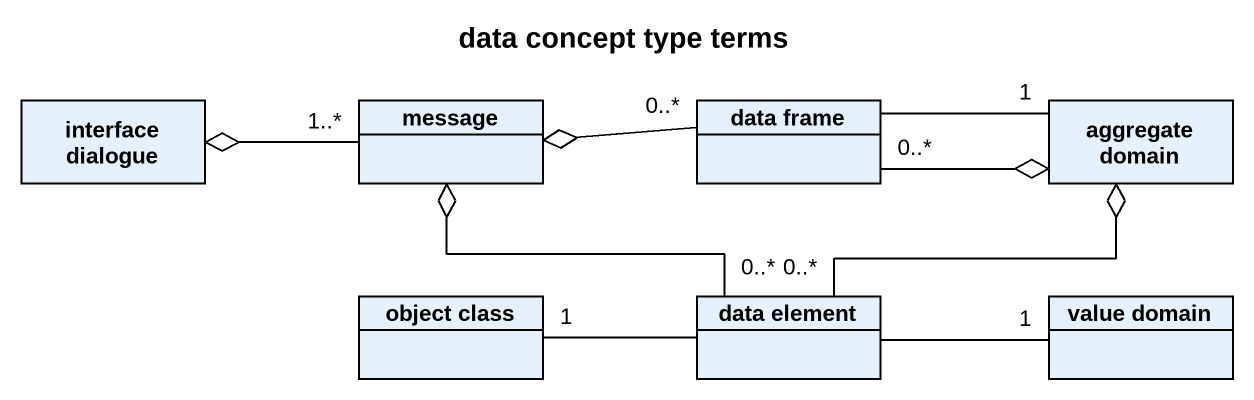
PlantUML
@startuml
title data concept type terms
hide circle
hide empty members
class "interface dialogue" as interface_dialogue
class message
class "data frame" as data_frame
class "aggregate domain" as aggregate_domain
class "object class" as object_class
class "data element" as data_element
class "value domain" as value_domain
message "1..*" -left-o interface_dialogue
data_frame "0..*" -left-o message
data_frame -right- "1" aggregate_domain
data_frame "0..*" -right-o aggregate_domain
data_element "0..*" -left-o message
data_element "0..*" -right-o aggregate_domain
data_element -left- "1" object_class
data_element -right- "1" value_domain
@enduml
